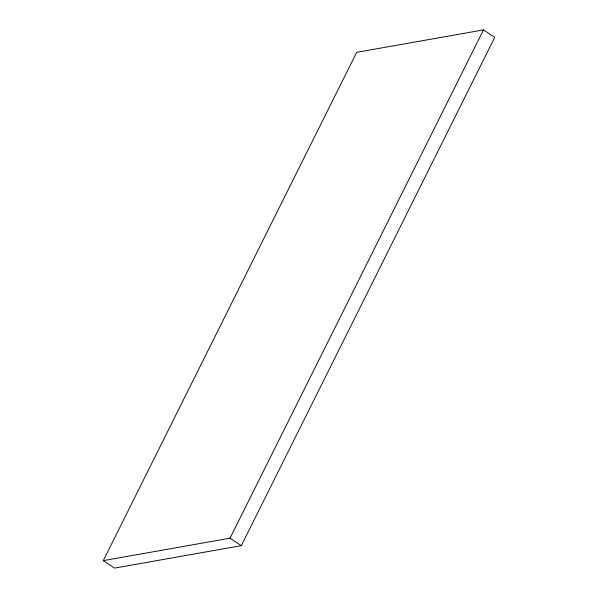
<?xml version="1.0" encoding="UTF-8"?>
<svg xmlns="http://www.w3.org/2000/svg" width="598" height="598" viewBox="0 0 598 598"><rect width="100%" height="100%" fill="white"/><g stroke="black" fill="none" stroke-linecap="round" stroke-linejoin="round"><path stroke-width="0.9" d="M103.267 560.632L356.692 52.332L483.468 29.9L494.733 37.368L241.308 545.668L114.532 568.1L103.267 560.632L230.036 538.193L241.308 545.668M230.036 538.193L483.468 29.9"/></g></svg>
